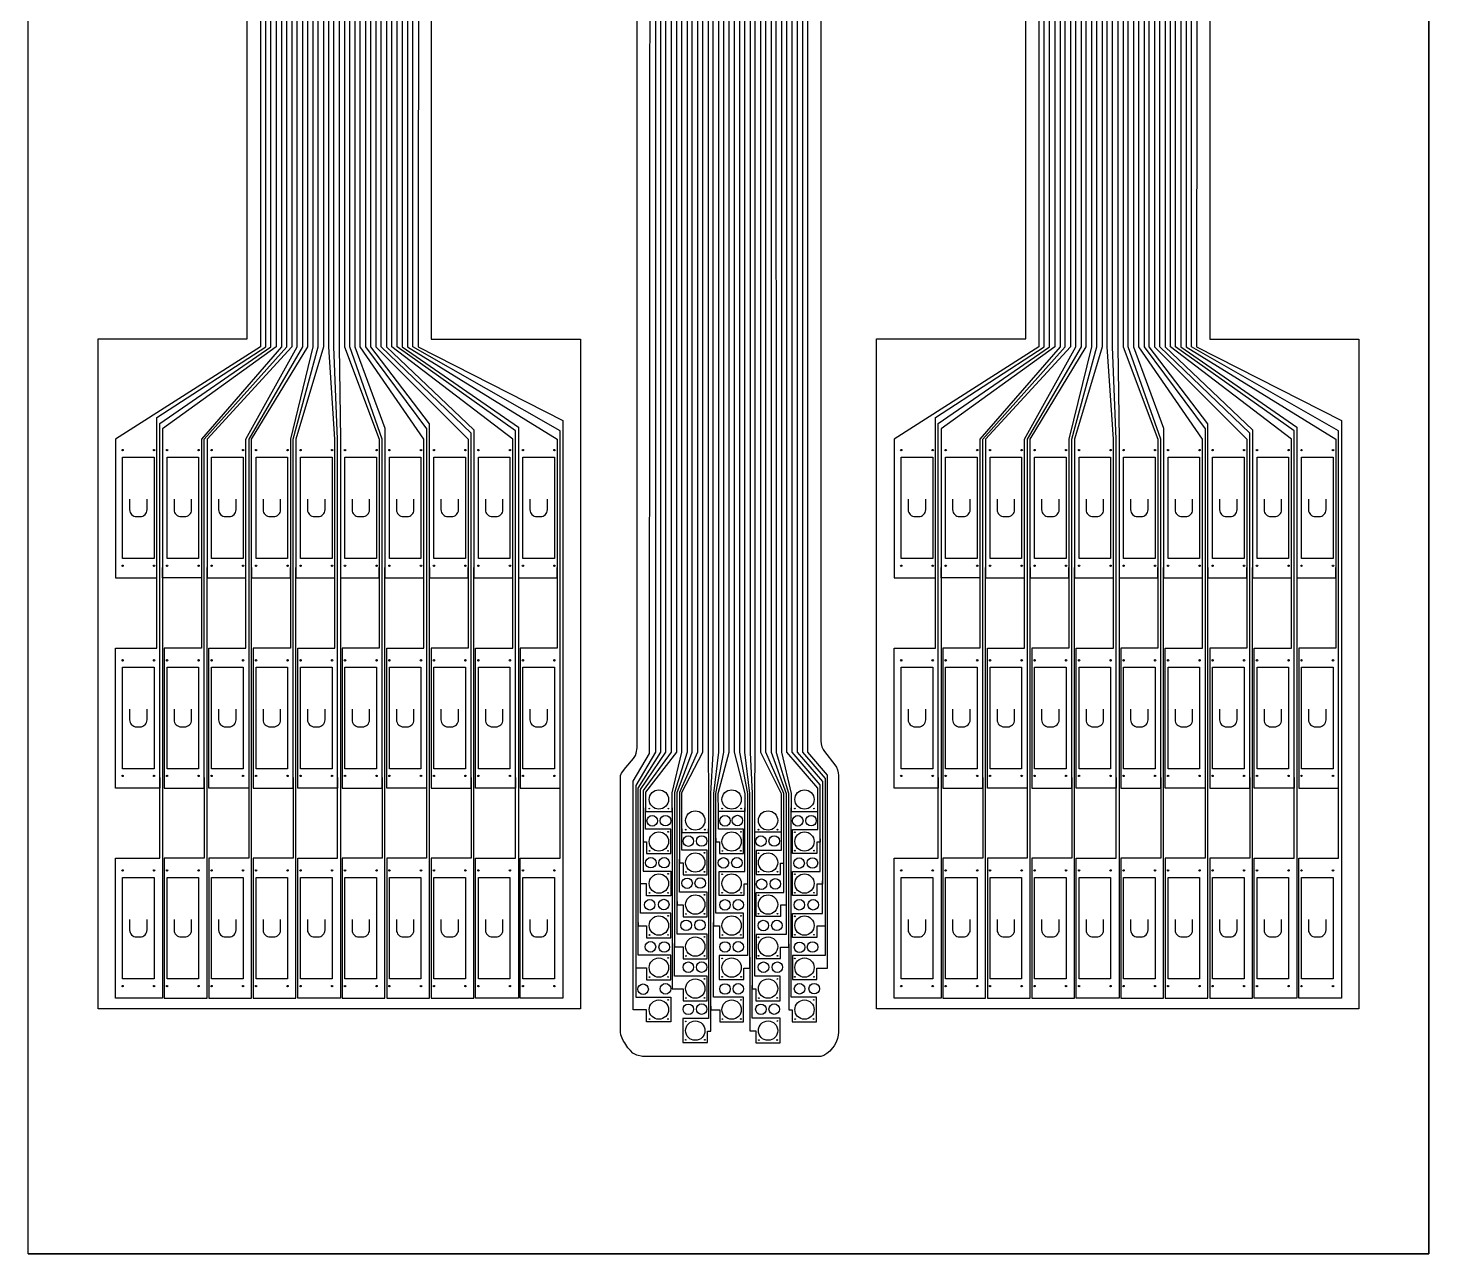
# Model space of a CAD drawing. Header units: inches. Extents: x 12.2 to 52.2, y 11.9 to 81.9.
# Drawn here: x 12.16 to 52.16, y 11.88 to 46.88 of the extents above; entities that cross this region are included whole.
import ezdxf

# ---------------------------------------------------------------- set-up
doc = ezdxf.new("R2010")
doc.units = ezdxf.units.IN
doc.header["$MEASUREMENT"] = 0
for name, color, linetype in [('Foil', 5, 'Continuous'), ('Hole', 10, 'Continuous'), ('Outline', 32, 'Continuous')]:
    doc.layers.add(name, color=color, linetype=linetype)

msp = doc.modelspace()

# ---------------------------------------------------------------- linework, layer by layer
at = {"layer": 'Foil'}
for p, q in [((32.912, 23.917), (32.912, 23.913)), ((32.702, 22.441), (32.702, 22.436)), ((33.811, 22.015), (33.811, 22.007)), ((32.772, 20.357), (32.772, 20.257))]:
    msp.add_line(p, q, dxfattribs=at)
for points in [[(12.163, 81.879), (52.163, 81.879), (52.163, 11.879), (12.163, 11.879), (12.163, 81.879)], [(23.712, 70.84), (23.712, 71.778), (22.71, 71.778), (22.71, 72.478), (23.4, 72.478), (23.4, 72.14), (23.783, 72.14), (23.783, 65.608), (23.323, 64.821), (23.298, 37.778), (27.433, 35.674), (27.433, 19.178), (26.213, 19.178), (26.213, 23.178), (27.353, 23.178), (27.353, 25.478)], [(45.942, 70.84), (45.942, 71.778), (44.94, 71.778), (44.94, 72.478), (45.63, 72.478), (45.63, 72.14), (46.013, 72.14), (46.013, 65.608), (45.553, 64.821), (45.528, 37.778), (49.663, 35.674), (49.663, 19.178), (48.443, 19.178), (48.443, 23.178), (49.583, 23.178), (49.583, 25.478)], [(29.514, 20.146), (29.514, 19.208), (30.516, 19.208), (30.516, 18.508), (29.826, 18.508), (29.826, 18.846), (29.443, 18.846), (29.443, 25.378), (29.903, 26.166), (29.928, 53.208), (25.793, 55.312), (25.793, 71.808), (27.013, 71.808), (27.013, 67.808), (25.873, 67.808), (25.873, 65.508)], [(15.923, 25.478), (15.923, 25.178), (14.663, 25.178), (14.663, 29.178), (15.843, 29.178), (15.843, 31.478)], [(17.113, 31.478), (17.113, 31.178), (16.003, 31.178), (16.003, 31.478)], [(17.193, 25.478), (17.193, 23.178), (16.053, 23.178), (16.053, 19.178), (17.273, 19.178), (17.273, 31.478)], [(18.463, 25.478), (18.463, 25.178), (17.323, 25.178), (17.323, 29.178), (18.383, 29.178), (18.383, 31.478)], [(18.543, 31.478), (18.543, 31.178), (19.653, 31.178), (19.653, 31.478)], [(19.733, 25.478), (19.733, 23.178), (18.593, 23.178), (18.593, 19.178), (19.813, 19.178), (19.813, 31.478)], [(21.003, 25.478), (21.003, 25.178), (19.863, 25.178), (19.863, 29.178), (20.923, 29.178), (20.923, 31.478)], [(21.083, 31.478), (21.083, 31.178), (22.193, 31.178), (22.193, 31.478)], [(22.273, 25.478), (22.273, 23.178), (21.133, 23.178), (21.133, 19.178), (22.353, 19.178), (22.353, 31.478)], [(23.543, 25.478), (23.543, 25.178), (22.403, 25.178), (22.403, 29.178), (23.463, 29.178), (23.463, 31.478)], [(23.623, 31.478), (23.623, 31.178), (24.733, 31.178), (24.733, 31.478)], [(24.813, 25.478), (24.813, 23.178), (23.673, 23.178), (23.673, 19.178), (24.893, 19.178), (24.893, 31.478)], [(26.083, 25.478), (26.083, 25.178), (24.943, 25.178), (24.943, 29.178), (26.003, 29.178), (26.003, 31.478)], [(26.163, 31.478), (26.163, 31.178), (27.273, 31.178), (27.273, 31.478)], [(38.153, 25.478), (38.153, 25.178), (36.893, 25.178), (36.893, 29.178), (38.073, 29.178), (38.073, 31.478)], [(39.343, 31.478), (39.343, 31.178), (38.233, 31.178), (38.233, 31.478)], [(39.423, 25.478), (39.423, 23.178), (38.283, 23.178), (38.283, 19.178), (39.503, 19.178), (39.503, 31.478)], [(40.693, 25.478), (40.693, 25.178), (39.553, 25.178), (39.553, 29.178), (40.613, 29.178), (40.613, 31.478)], [(40.773, 31.478), (40.773, 31.178), (41.883, 31.178), (41.883, 31.478)], [(41.963, 25.478), (41.963, 23.178), (40.823, 23.178), (40.823, 19.178), (42.043, 19.178), (42.043, 31.478)], [(43.233, 25.478), (43.233, 25.178), (42.093, 25.178), (42.093, 29.178), (43.153, 29.178), (43.153, 31.478)], [(43.313, 31.478), (43.313, 31.178), (44.423, 31.178), (44.423, 31.478)], [(44.503, 25.478), (44.503, 23.178), (43.363, 23.178), (43.363, 19.178), (44.583, 19.178), (44.583, 31.478)], [(45.773, 25.478), (45.773, 25.178), (44.633, 25.178), (44.633, 29.178), (45.693, 29.178), (45.693, 31.478)], [(45.853, 31.478), (45.853, 31.178), (46.963, 31.178), (46.963, 31.478)], [(47.043, 25.478), (47.043, 23.178), (45.903, 23.178), (45.903, 19.178), (47.123, 19.178), (47.123, 31.478)], [(48.313, 25.478), (48.313, 25.178), (47.173, 25.178), (47.173, 29.178), (48.233, 29.178), (48.233, 31.478)], [(48.393, 31.478), (48.393, 31.178), (49.503, 31.178), (49.503, 31.478)], [(29.724, 23.746), (29.724, 23.646), (29.826, 23.646), (29.826, 23.308), (30.516, 23.308), (30.516, 24.008), (29.795, 24.008), (29.795, 24.613)], [(30.553, 24.613), (30.553, 19.446), (30.866, 19.446), (30.866, 19.108), (31.556, 19.108), (31.556, 19.808), (30.623, 19.808), (30.623, 20.745)], [(31.802, 23.746), (31.802, 23.646), (31.905, 23.646), (31.905, 23.308), (32.595, 23.308), (32.595, 24.008), (31.873, 24.008), (31.873, 24.613)], [(32.702, 22.536), (32.702, 22.436), (32.605, 22.436), (32.605, 22.113), (31.9, 22.113), (31.9, 22.798), (32.632, 22.798), (32.632, 24.613)], [(33.881, 20.736), (33.881, 20.636), (33.881, 18.846), (33.983, 18.846), (33.983, 18.508), (34.673, 18.508), (34.673, 19.208), (33.951, 19.208), (33.951, 24.613)], [(34.78, 23.736), (34.78, 23.636), (34.683, 23.636), (34.683, 23.313), (33.987, 23.313), (33.987, 23.998), (34.709, 23.998), (34.709, 24.62)], [(30.834, 24.013), (30.834, 23.913), (31.592, 23.913), (31.592, 24.013)], [(33.67, 24.019), (33.67, 23.919), (32.912, 23.919), (32.912, 24.019)], [(30.693, 21.946), (30.693, 21.846), (30.866, 21.846), (30.866, 21.508), (31.556, 21.508), (31.556, 22.208), (30.761, 22.208), (30.761, 23.146)], [(33.811, 21.936), (33.811, 21.836), (33.644, 21.836), (33.644, 21.513), (32.948, 21.513), (32.948, 22.198), (33.741, 22.198), (33.741, 23.136)], [(29.584, 21.346), (29.584, 21.246), (29.826, 21.246), (29.826, 20.908), (30.516, 20.908), (30.516, 21.608), (29.654, 21.608), (29.654, 22.546)], [(34.92, 21.336), (34.92, 21.236), (34.683, 21.236), (34.683, 20.913), (33.988, 20.913), (33.988, 21.598), (34.85, 21.598), (34.85, 22.536)], [(31.663, 18.954), (31.663, 18.854), (31.911, 18.854), (31.911, 18.508), (32.595, 18.508), (32.595, 19.208), (31.732, 19.208), (31.732, 21.346)], [(32.772, 20.261), (32.772, 20.257), (32.772, 18.246), (32.944, 18.246), (32.944, 17.908), (33.634, 17.908), (33.634, 18.608), (32.842, 18.608), (32.842, 19.546)]]:
    msp.add_lwpolyline(points, dxfattribs=at)
for points in [[(22.365, 73.073), (21.66, 73.073), (21.66, 72.75), (21.564, 72.75), (21.564, 65.958), (21.5, 64.816), (21.498, 37.778), (22.353, 35.459), (22.353, 31.178), (23.463, 31.178), (23.463, 35.14), (21.648, 37.778), (21.648, 64.778), (21.634, 65.958), (21.634, 72.388), (22.365, 72.388)], [(44.595, 73.073), (43.89, 73.073), (43.89, 72.75), (43.794, 72.75), (43.794, 65.958), (43.73, 64.816), (43.728, 37.778), (44.583, 35.459), (44.583, 31.178), (45.693, 31.178), (45.693, 35.14), (43.878, 37.778), (43.878, 64.778), (43.864, 65.958), (43.864, 72.388), (44.595, 72.388)], [(19.653, 35.14), (19.653, 29.178), (18.593, 29.178), (18.593, 25.178), (19.733, 25.178), (19.733, 35.14), (20.448, 37.778), (20.448, 64.778), (20.447, 64.794), (20.384, 65.958), (20.384, 71.54), (20.282, 71.54), (20.282, 71.878), (19.592, 71.878), (19.592, 71.178), (20.314, 71.178), (20.314, 65.958), (20.298, 64.788), (20.298, 64.778), (20.298, 37.778)], [(29.724, 22.808), (30.516, 22.808), (30.516, 22.108), (29.826, 22.108), (29.826, 22.446), (29.654, 22.446), (29.654, 25.136), (30.378, 26.208), (30.378, 53.208), (27.063, 55.499), (27.063, 71.808), (28.283, 71.808), (28.283, 67.808), (27.143, 67.808), (27.143, 55.607), (30.528, 53.208), (30.528, 26.208), (29.724, 25.111)], [(30.761, 23.046), (30.866, 23.046), (30.866, 22.708), (31.556, 22.708), (31.556, 23.408), (30.833, 23.408), (30.833, 25.051), (31.428, 26.208), (31.428, 53.208), (29.683, 55.546), (29.683, 67.808), (30.823, 67.808), (30.823, 71.808), (29.603, 71.808), (29.603, 55.407), (31.278, 53.208), (31.278, 26.208), (30.763, 25.051)], [(32.178, 53.208), (32.143, 55.846), (32.143, 71.808), (33.363, 71.808), (33.363, 67.808), (32.223, 67.808), (32.223, 55.846), (32.328, 53.208), (32.328, 26.208), (32.632, 25.028), (32.632, 24.513), (31.873, 24.513), (31.873, 24.514), (31.872, 25.028), (32.178, 26.208)], [(33.671, 23.398), (32.951, 23.398), (32.951, 22.713), (33.644, 22.713), (33.644, 23.036), (33.741, 23.036), (33.741, 25.028), (33.228, 26.208), (33.228, 53.208), (34.763, 55.846), (34.763, 67.808), (35.903, 67.808), (35.903, 71.808), (34.683, 71.808), (34.683, 55.846), (33.078, 53.208), (33.078, 26.208), (33.671, 25.028)], [(37.303, 67.808), (37.303, 55.396), (34.128, 53.208), (34.128, 26.208), (34.85, 25.369), (34.85, 22.436), (34.683, 22.436), (34.683, 22.113), (33.987, 22.113), (33.987, 22.798), (34.78, 22.798), (34.78, 25.272), (33.978, 26.208), (33.978, 53.208), (37.223, 55.547), (37.223, 71.808), (38.563, 71.808), (38.563, 67.808)], [(41.883, 35.14), (41.883, 29.178), (40.823, 29.178), (40.823, 25.178), (41.963, 25.178), (41.963, 35.14), (42.678, 37.778), (42.678, 64.778), (42.677, 64.794), (42.614, 65.958), (42.614, 71.54), (42.512, 71.54), (42.512, 71.878), (41.822, 71.878), (41.822, 71.178), (42.544, 71.178), (42.544, 65.958), (42.528, 64.788), (42.528, 64.778), (42.528, 37.778)], [(18.306, 70.589), (19.239, 70.589), (19.239, 71.274), (18.543, 71.273), (18.543, 70.951), (18.236, 70.951), (18.236, 65.437), (18.798, 64.778), (18.798, 37.778), (14.663, 35.14), (14.663, 31.178), (15.843, 31.178), (15.843, 35.757), (18.948, 37.778), (18.948, 64.778), (18.306, 65.533)], [(19.813, 35.14), (19.813, 31.178), (20.923, 31.178), (20.923, 35.14), (20.748, 37.778), (20.748, 64.778), (20.524, 65.958), (20.524, 70.588), (21.326, 70.588), (21.326, 71.273), (20.621, 71.273), (20.621, 70.95), (20.454, 70.95), (20.454, 65.958), (20.598, 64.778), (20.598, 37.778)], [(23.4, 70.94), (23.4, 71.278), (22.71, 71.278), (22.71, 70.578), (23.642, 70.578), (23.642, 65.811), (22.998, 64.778), (22.998, 37.778), (27.273, 35.14), (27.273, 29.178), (26.213, 29.178), (26.213, 25.178), (27.353, 25.178), (27.353, 35.377), (23.148, 37.778), (23.148, 64.778), (23.712, 65.736), (23.712, 70.94)], [(40.536, 70.589), (41.469, 70.589), (41.469, 71.274), (40.773, 71.273), (40.773, 70.951), (40.466, 70.951), (40.466, 65.437), (41.028, 64.778), (41.028, 37.778), (36.893, 35.14), (36.893, 31.178), (38.073, 31.178), (38.073, 35.757), (41.178, 37.778), (41.178, 64.778), (40.536, 65.533)], [(42.043, 35.14), (42.043, 31.178), (43.153, 31.178), (43.153, 35.14), (42.978, 37.778), (42.978, 64.778), (42.754, 65.958), (42.754, 70.588), (43.556, 70.588), (43.556, 71.273), (42.851, 71.273), (42.851, 70.95), (42.684, 70.95), (42.684, 65.958), (42.828, 64.778), (42.828, 37.778)], [(45.63, 70.94), (45.63, 71.278), (44.94, 71.278), (44.94, 70.578), (45.872, 70.578), (45.872, 65.811), (45.228, 64.778), (45.228, 37.778), (49.503, 35.14), (49.503, 29.178), (48.443, 29.178), (48.443, 25.178), (49.583, 25.178), (49.583, 35.377), (45.378, 37.778), (45.378, 64.778), (45.942, 65.736), (45.942, 70.94)], [(17.273, 35.14), (17.273, 31.178), (18.383, 31.178), (18.383, 35.14), (19.848, 37.778), (19.848, 64.778), (19.415, 65.958), (19.415, 69.988), (20.278, 69.988), (20.278, 70.673), (19.582, 70.673), (19.582, 70.35), (19.345, 70.35), (19.345, 65.958), (19.69, 64.803), (19.698, 37.778)], [(22.36, 70.341), (22.36, 70.678), (21.67, 70.678), (21.67, 69.978), (22.533, 69.979), (22.533, 65.931), (22.098, 64.778), (22.098, 37.778), (24.733, 35.14), (24.733, 29.178), (23.673, 29.178), (23.673, 25.178), (24.813, 25.178), (24.813, 35.31), (22.248, 37.778), (22.248, 64.778), (22.603, 65.935), (22.603, 70.341)], [(39.503, 35.14), (39.503, 31.178), (40.613, 31.178), (40.613, 35.14), (42.078, 37.778), (42.078, 64.778), (41.645, 65.958), (41.645, 69.988), (42.508, 69.988), (42.508, 70.673), (41.812, 70.673), (41.812, 70.35), (41.575, 70.35), (41.575, 65.958), (41.92, 64.803), (41.928, 37.778)], [(44.59, 70.341), (44.59, 70.678), (43.9, 70.678), (43.9, 69.978), (44.763, 69.979), (44.763, 65.931), (44.328, 64.778), (44.328, 37.778), (46.963, 35.14), (46.963, 29.178), (45.903, 29.178), (45.903, 25.178), (47.043, 25.178), (47.043, 35.31), (44.478, 37.778), (44.478, 64.778), (44.833, 65.935), (44.833, 70.341)], [(21.133, 25.178), (22.273, 25.178), (22.273, 35.14), (21.348, 37.778), (21.348, 64.778), (21.494, 65.958), (21.494, 69.74), (21.321, 69.74), (21.321, 70.078), (20.631, 70.078), (20.631, 69.378), (21.424, 69.378), (21.424, 65.958), (21.198, 64.778), (21.198, 37.778), (22.193, 35.14), (22.193, 29.178), (21.133, 29.178)], [(43.363, 25.178), (44.503, 25.178), (44.503, 35.14), (43.578, 37.778), (43.578, 64.778), (43.724, 65.958), (43.724, 69.74), (43.551, 69.74), (43.551, 70.078), (42.861, 70.078), (42.861, 69.378), (43.654, 69.378), (43.654, 65.958), (43.428, 64.778), (43.428, 37.778), (44.423, 35.14), (44.423, 29.178), (43.363, 29.178)], [(15.923, 23.178), (15.923, 35.59), (19.098, 37.778), (19.098, 64.778), (18.376, 65.617), (18.376, 68.55), (18.543, 68.55), (18.543, 68.873), (19.239, 68.873), (19.239, 68.188), (18.446, 68.188), (18.446, 65.714), (19.248, 64.778), (19.248, 37.778), (16.003, 35.439), (16.003, 19.178), (14.663, 19.178), (14.663, 23.178)], [(23.502, 68.178), (22.71, 68.178), (22.71, 68.878), (23.4, 68.878), (23.4, 68.54), (23.572, 68.54), (23.572, 65.85), (22.848, 64.778), (22.848, 37.778), (26.163, 35.487), (26.163, 19.178), (24.943, 19.178), (24.943, 23.178), (26.083, 23.178), (26.083, 35.379), (22.698, 37.778), (22.698, 64.778), (23.502, 65.875)], [(38.153, 23.178), (38.153, 35.59), (41.328, 37.778), (41.328, 64.778), (40.606, 65.617), (40.606, 68.55), (40.773, 68.55), (40.773, 68.873), (41.469, 68.873), (41.469, 68.188), (40.676, 68.188), (40.676, 65.714), (41.478, 64.778), (41.478, 37.778), (38.233, 35.439), (38.233, 19.178), (36.893, 19.178), (36.893, 23.178)], [(45.732, 68.178), (44.94, 68.178), (44.94, 68.878), (45.63, 68.878), (45.63, 68.54), (45.802, 68.54), (45.802, 65.85), (45.078, 64.778), (45.078, 37.778), (48.393, 35.487), (48.393, 19.178), (47.173, 19.178), (47.173, 23.178), (48.313, 23.178), (48.313, 35.379), (44.928, 37.778), (44.928, 64.778), (45.732, 65.875)], [(19.555, 67.588), (20.275, 67.588), (20.275, 68.273), (19.582, 68.273), (19.582, 67.95), (19.485, 67.95), (19.485, 65.958), (19.998, 64.778), (19.998, 37.778), (18.463, 35.14), (18.463, 23.178), (17.323, 23.178), (17.323, 19.178), (18.543, 19.178), (18.543, 35.14), (20.148, 37.778), (20.148, 64.778), (19.555, 65.958)], [(22.465, 67.94), (22.36, 67.94), (22.36, 68.278), (21.67, 68.278), (21.67, 67.578), (22.393, 67.578), (22.393, 65.935), (21.798, 64.778), (21.798, 37.778), (23.543, 35.44), (23.543, 23.178), (22.403, 23.178), (22.403, 19.178), (23.623, 19.178), (23.623, 35.579), (21.948, 37.778), (21.948, 64.778), (22.463, 65.935)], [(41.785, 67.588), (42.505, 67.588), (42.505, 68.273), (41.812, 68.273), (41.812, 67.95), (41.715, 67.95), (41.715, 65.958), (42.228, 64.778), (42.228, 37.778), (40.693, 35.14), (40.693, 23.178), (39.553, 23.178), (39.553, 19.178), (40.773, 19.178), (40.773, 35.14), (42.378, 37.778), (42.378, 64.778), (41.785, 65.958)], [(44.695, 67.94), (44.59, 67.94), (44.59, 68.278), (43.9, 68.278), (43.9, 67.578), (44.623, 67.578), (44.623, 65.935), (44.028, 64.778), (44.028, 37.778), (45.773, 35.44), (45.773, 23.178), (44.633, 23.178), (44.633, 19.178), (45.853, 19.178), (45.853, 35.579), (44.178, 37.778), (44.178, 64.778), (44.693, 65.935)], [(19.548, 64.778), (19.275, 65.958), (19.275, 66.473), (18.517, 66.473), (18.516, 65.81), (19.398, 64.778), (19.398, 37.778), (17.113, 35.14), (17.113, 29.178), (16.053, 29.178), (16.053, 25.178), (17.193, 25.178), (17.193, 35.14), (19.548, 37.778)], [(21.048, 37.778), (21.083, 35.14), (21.083, 19.178), (19.863, 19.178), (19.863, 23.178), (21.003, 23.178), (21.003, 35.14), (20.898, 37.778), (20.898, 64.778), (20.594, 65.958), (20.594, 66.473), (21.353, 66.473), (21.353, 66.472), (21.354, 65.958), (21.048, 64.778)], [(22.673, 65.946), (22.398, 64.778), (22.398, 37.778), (24.893, 35.411), (24.893, 31.178), (26.003, 31.178), (26.003, 35.14), (22.548, 37.778), (22.548, 64.778), (23.432, 65.924), (23.431, 66.473), (22.673, 66.473)], [(41.778, 64.778), (41.505, 65.958), (41.505, 66.473), (40.747, 66.473), (40.746, 65.81), (41.628, 64.778), (41.628, 37.778), (39.343, 35.14), (39.343, 29.178), (38.283, 29.178), (38.283, 25.178), (39.423, 25.178), (39.423, 35.14), (41.778, 37.778)], [(43.278, 37.778), (43.313, 35.14), (43.313, 19.178), (42.093, 19.178), (42.093, 23.178), (43.233, 23.178), (43.233, 35.14), (43.128, 37.778), (43.128, 64.778), (42.824, 65.958), (42.824, 66.473), (43.583, 66.473), (43.583, 66.472), (43.584, 65.958), (43.278, 64.778)], [(44.903, 65.946), (44.628, 64.778), (44.628, 37.778), (47.123, 35.411), (47.123, 31.178), (48.233, 31.178), (48.233, 35.14), (44.778, 37.778), (44.778, 64.778), (45.662, 65.924), (45.661, 66.473), (44.903, 66.473)], [(29.826, 20.046), (29.826, 19.708), (30.516, 19.708), (30.516, 20.408), (29.584, 20.408), (29.584, 25.175), (30.228, 26.208), (30.228, 53.208), (25.953, 55.846), (25.953, 61.808), (27.013, 61.808), (27.013, 65.808), (25.873, 65.808), (25.873, 55.609), (30.078, 53.208), (30.078, 26.208), (29.514, 25.251), (29.514, 20.046)], [(30.866, 20.645), (30.866, 20.308), (31.556, 20.308), (31.556, 21.008), (30.693, 21.007), (30.693, 25.055), (31.128, 26.208), (31.128, 53.208), (28.493, 55.846), (28.493, 61.808), (29.553, 61.808), (29.553, 65.808), (28.413, 65.808), (28.413, 55.676), (30.978, 53.208), (30.978, 26.208), (30.623, 25.051), (30.623, 20.645)], [(32.093, 65.808), (30.953, 65.808), (30.953, 55.846), (31.878, 53.208), (31.878, 26.208), (31.732, 25.028), (31.732, 21.246), (31.905, 21.246), (31.905, 20.908), (32.595, 20.908), (32.595, 21.608), (31.802, 21.608), (31.802, 25.028), (32.028, 26.208), (32.028, 53.208), (31.033, 55.846), (31.033, 61.808), (32.093, 61.808)], [(33.573, 55.846), (33.573, 61.808), (34.633, 61.808), (34.633, 65.808), (33.493, 65.808), (33.493, 55.846), (32.778, 53.208), (32.778, 26.208), (32.779, 26.192), (32.842, 25.028), (32.842, 19.446), (32.944, 19.446), (32.944, 19.108), (33.634, 19.108), (33.634, 19.808), (32.912, 19.808), (32.912, 25.028), (32.928, 26.198), (32.928, 26.208), (32.928, 53.208)], [(33.678, 26.208), (33.951, 25.028), (33.951, 24.513), (34.709, 24.513), (34.71, 25.176), (33.828, 26.208), (33.828, 53.208), (36.113, 55.846), (36.113, 61.808), (37.173, 61.808), (37.173, 65.808), (36.033, 65.808), (36.033, 55.846), (33.678, 53.208)], [(30.553, 25.04), (30.828, 26.208), (30.828, 53.208), (28.333, 55.575), (28.333, 59.808), (27.223, 59.808), (27.223, 55.846), (30.678, 53.208), (30.678, 26.208), (29.794, 25.062), (29.795, 24.513), (30.553, 24.513)], [(30.861, 17.913), (31.566, 17.913), (31.566, 18.236), (31.662, 18.236), (31.662, 25.028), (31.726, 26.17), (31.728, 53.208), (30.873, 55.527), (30.873, 59.808), (29.763, 59.808), (29.763, 55.846), (31.578, 53.208), (31.578, 26.208), (31.592, 25.028), (31.592, 18.598), (30.861, 18.598)], [(33.413, 55.846), (33.413, 59.808), (32.303, 59.808), (32.303, 55.846), (32.478, 53.208), (32.478, 26.208), (32.702, 25.028), (32.702, 20.398), (31.9, 20.398), (31.9, 19.713), (32.605, 19.713), (32.605, 20.036), (32.772, 20.036), (32.772, 25.028), (32.628, 26.208), (32.628, 53.208)], [(35.953, 55.846), (35.953, 59.808), (34.843, 59.808), (34.843, 55.846), (33.378, 53.208), (33.378, 26.208), (33.811, 25.028), (33.811, 20.998), (32.948, 20.998), (32.948, 20.313), (33.644, 20.313), (33.644, 20.636), (33.881, 20.636), (33.881, 25.028), (33.536, 26.183), (33.528, 53.208)], [(34.92, 20.398), (33.987, 20.398), (33.987, 19.713), (34.683, 19.713), (34.683, 20.036), (34.99, 20.036), (34.99, 25.549), (34.428, 26.208), (34.428, 53.208), (38.563, 55.846), (38.563, 59.808), (37.383, 59.808), (37.383, 55.229), (34.278, 53.208), (34.278, 26.208), (34.92, 25.453)]]:
    msp.add_lwpolyline(points, close=True, dxfattribs=at)
for centre, radius in [((14.863, 34.828), 0.02), ((15.763, 34.828), 0.02), ((16.133, 34.828), 0.02), ((17.033, 34.828), 0.02), ((17.403, 34.828), 0.02), ((18.303, 34.828), 0.02), ((18.673, 34.828), 0.02), ((19.573, 34.828), 0.02), ((19.943, 34.828), 0.02), ((20.843, 34.828), 0.02), ((21.213, 34.828), 0.02), ((22.113, 34.828), 0.02), ((22.483, 34.828), 0.02), ((23.383, 34.828), 0.02), ((23.753, 34.828), 0.02), ((24.653, 34.828), 0.02), ((25.023, 34.828), 0.02), ((25.923, 34.828), 0.02), ((26.293, 34.828), 0.02), ((27.193, 34.828), 0.02), ((37.093, 34.828), 0.02), ((37.993, 34.828), 0.02), ((38.363, 34.828), 0.02), ((39.263, 34.828), 0.02), ((39.633, 34.828), 0.02), ((40.533, 34.828), 0.02), ((40.903, 34.828), 0.02), ((41.803, 34.828), 0.02), ((42.173, 34.828), 0.02), ((43.073, 34.828), 0.02), ((43.443, 34.828), 0.02), ((44.343, 34.828), 0.02), ((44.713, 34.828), 0.02), ((45.613, 34.828), 0.02), ((45.983, 34.828), 0.02), ((46.883, 34.828), 0.02), ((47.253, 34.828), 0.02), ((48.153, 34.828), 0.02), ((48.523, 34.828), 0.02), ((49.423, 34.828), 0.02), ((14.863, 31.528), 0.02), ((15.763, 31.528), 0.02), ((16.133, 31.528), 0.02), ((17.033, 31.528), 0.02), ((17.403, 31.528), 0.02), ((18.303, 31.528), 0.02), ((18.673, 31.528), 0.02), ((19.573, 31.528), 0.02), ((19.943, 31.528), 0.02), ((20.843, 31.528), 0.02), ((21.213, 31.528), 0.02), ((22.113, 31.528), 0.02), ((22.483, 31.528), 0.02), ((23.383, 31.528), 0.02), ((23.753, 31.528), 0.02), ((24.653, 31.528), 0.02), ((25.023, 31.528), 0.02), ((25.923, 31.528), 0.02), ((26.293, 31.528), 0.02), ((27.193, 31.528), 0.02), ((37.093, 31.528), 0.02), ((37.993, 31.528), 0.02), ((38.363, 31.528), 0.02), ((39.263, 31.528), 0.02), ((39.633, 31.528), 0.02), ((40.533, 31.528), 0.02), ((40.903, 31.528), 0.02), ((41.803, 31.528), 0.02), ((42.173, 31.528), 0.02), ((43.073, 31.528), 0.02), ((43.443, 31.528), 0.02), ((44.343, 31.528), 0.02), ((44.713, 31.528), 0.02), ((45.613, 31.528), 0.02), ((45.983, 31.528), 0.02), ((46.883, 31.528), 0.02), ((47.253, 31.528), 0.02), ((48.153, 31.528), 0.02), ((48.523, 31.528), 0.02), ((49.423, 31.528), 0.02), ((14.863, 28.828), 0.02), ((15.763, 28.828), 0.02), ((16.133, 28.828), 0.02), ((17.033, 28.828), 0.02), ((17.403, 28.828), 0.02), ((18.303, 28.828), 0.02), ((18.673, 28.828), 0.02), ((19.573, 28.828), 0.02), ((19.943, 28.828), 0.02), ((20.843, 28.828), 0.02), ((21.213, 28.828), 0.02), ((22.113, 28.828), 0.02), ((22.483, 28.828), 0.02), ((23.383, 28.828), 0.02), ((23.753, 28.828), 0.02), ((24.653, 28.828), 0.02), ((25.023, 28.828), 0.02), ((25.923, 28.828), 0.02), ((26.293, 28.828), 0.02), ((27.193, 28.828), 0.02), ((37.093, 28.828), 0.02), ((37.993, 28.828), 0.02), ((38.363, 28.828), 0.02), ((39.263, 28.828), 0.02), ((39.633, 28.828), 0.02), ((40.533, 28.828), 0.02), ((40.903, 28.828), 0.02), ((41.803, 28.828), 0.02), ((42.173, 28.828), 0.02), ((43.073, 28.828), 0.02), ((43.443, 28.828), 0.02), ((44.343, 28.828), 0.02), ((44.713, 28.828), 0.02), ((45.613, 28.828), 0.02), ((45.983, 28.828), 0.02), ((46.883, 28.828), 0.02), ((47.253, 28.828), 0.02), ((48.153, 28.828), 0.02), ((48.523, 28.828), 0.02), ((49.423, 28.828), 0.02), ((14.863, 25.528), 0.02), ((15.763, 25.528), 0.02), ((16.133, 25.528), 0.02), ((17.033, 25.528), 0.02), ((17.403, 25.528), 0.02), ((18.303, 25.528), 0.02), ((18.673, 25.528), 0.02), ((19.573, 25.528), 0.02), ((19.943, 25.528), 0.02), ((20.843, 25.528), 0.02), ((21.213, 25.528), 0.02), ((22.113, 25.528), 0.02), ((22.483, 25.528), 0.02), ((23.383, 25.528), 0.02), ((23.753, 25.528), 0.02), ((24.653, 25.528), 0.02), ((25.023, 25.528), 0.02), ((25.923, 25.528), 0.02), ((26.293, 25.528), 0.02), ((27.193, 25.528), 0.02), ((37.093, 25.528), 0.02), ((37.993, 25.528), 0.02), ((38.363, 25.528), 0.02), ((39.263, 25.528), 0.02), ((39.633, 25.528), 0.02), ((40.533, 25.528), 0.02), ((40.903, 25.528), 0.02), ((41.803, 25.528), 0.02), ((42.173, 25.528), 0.02), ((43.073, 25.528), 0.02), ((43.443, 25.528), 0.02), ((44.343, 25.528), 0.02), ((44.713, 25.528), 0.02), ((45.613, 25.528), 0.02), ((45.983, 25.528), 0.02), ((46.883, 25.528), 0.02), ((47.253, 25.528), 0.02), ((48.153, 25.528), 0.02), ((48.523, 25.528), 0.02), ((49.423, 25.528), 0.02), ((29.901, 24.593), 0.00995), ((30.446, 24.593), 0.00995), ((31.98, 24.593), 0.00995), ((32.525, 24.593), 0.00995), ((34.058, 24.593), 0.00995), ((34.603, 24.593), 0.00995), ((30.941, 23.993), 0.00995), ((31.486, 23.993), 0.00995), ((33.019, 23.993), 0.00995), ((33.564, 23.993), 0.00995), ((30.439, 23.931), 0.00995), ((32.518, 23.931), 0.00995), ((34.058, 23.919), 0.00995), ((29.909, 23.386), 0.00995), ((30.436, 23.388), 0.00995), ((31.479, 23.331), 0.00995), ((31.988, 23.386), 0.00995), ((32.515, 23.388), 0.00995), ((33.019, 23.319), 0.00995), ((34.058, 23.393), 0.00995), ((34.603, 23.393), 0.00995), ((14.863, 22.828), 0.02), ((15.763, 22.828), 0.02), ((16.133, 22.828), 0.02), ((17.033, 22.828), 0.02), ((17.403, 22.828), 0.02), ((18.303, 22.828), 0.02), ((18.673, 22.828), 0.02), ((19.573, 22.828), 0.02), ((19.943, 22.828), 0.02), ((20.843, 22.828), 0.02), ((21.213, 22.828), 0.02), ((22.113, 22.828), 0.02), ((22.483, 22.828), 0.02), ((23.383, 22.828), 0.02), ((23.753, 22.828), 0.02), ((24.653, 22.828), 0.02), ((25.023, 22.828), 0.02), ((25.923, 22.828), 0.02), ((26.293, 22.828), 0.02), ((27.193, 22.828), 0.02), ((33.019, 22.793), 0.00995), ((33.564, 22.793), 0.00995), ((37.093, 22.828), 0.02), ((37.993, 22.828), 0.02), ((38.363, 22.828), 0.02), ((39.263, 22.828), 0.02), ((39.633, 22.828), 0.02), ((40.533, 22.828), 0.02), ((40.903, 22.828), 0.02), ((41.803, 22.828), 0.02), ((42.173, 22.828), 0.02), ((43.073, 22.828), 0.02), ((43.443, 22.828), 0.02), ((44.343, 22.828), 0.02), ((44.713, 22.828), 0.02), ((45.613, 22.828), 0.02), ((45.983, 22.828), 0.02), ((46.883, 22.828), 0.02), ((47.253, 22.828), 0.02), ((48.153, 22.828), 0.02), ((48.523, 22.828), 0.02), ((49.423, 22.828), 0.02), ((30.439, 22.731), 0.00995), ((30.949, 22.786), 0.00995), ((31.476, 22.788), 0.00995), ((31.98, 22.719), 0.00995), ((34.058, 22.719), 0.00995), ((29.909, 22.186), 0.00995), ((30.436, 22.188), 0.00995), ((31.479, 22.131), 0.00995), ((31.98, 22.193), 0.00995), ((32.525, 22.193), 0.00995), ((33.019, 22.119), 0.00995), ((34.058, 22.193), 0.00995), ((34.603, 22.193), 0.00995), ((33.019, 21.593), 0.00995), ((33.564, 21.593), 0.00995), ((30.439, 21.531), 0.00995), ((30.949, 21.586), 0.00995), ((31.476, 21.588), 0.00995), ((32.518, 21.531), 0.00995), ((34.058, 21.519), 0.00995), ((29.909, 20.986), 0.00995), ((30.436, 20.988), 0.00995), ((31.479, 20.931), 0.00995), ((31.988, 20.986), 0.00995), ((32.515, 20.988), 0.00995), ((33.019, 20.919), 0.00995), ((34.058, 20.993), 0.00995), ((34.603, 20.993), 0.00995), ((33.019, 20.393), 0.00995), ((33.564, 20.393), 0.00995), ((30.439, 20.331), 0.00995), ((30.949, 20.386), 0.00995), ((31.476, 20.388), 0.00995), ((31.98, 20.319), 0.00995), ((34.058, 20.319), 0.00995), ((29.909, 19.786), 0.00995), ((30.436, 19.788), 0.00995), ((31.479, 19.731), 0.00995), ((31.98, 19.793), 0.00995), ((32.525, 19.793), 0.00995), ((33.557, 19.731), 0.00995), ((34.058, 19.793), 0.00995), ((34.603, 19.793), 0.00995), ((14.863, 19.528), 0.02), ((15.763, 19.528), 0.02), ((16.133, 19.528), 0.02), ((17.033, 19.528), 0.02), ((17.403, 19.528), 0.02), ((18.303, 19.528), 0.02), ((18.673, 19.528), 0.02), ((19.573, 19.528), 0.02), ((19.943, 19.528), 0.02), ((20.843, 19.528), 0.02), ((21.213, 19.528), 0.02), ((22.113, 19.528), 0.02), ((22.483, 19.528), 0.02), ((23.383, 19.528), 0.02), ((23.753, 19.528), 0.02), ((24.653, 19.528), 0.02), ((25.023, 19.528), 0.02), ((25.923, 19.528), 0.02), ((26.293, 19.528), 0.02), ((27.193, 19.528), 0.02), ((37.093, 19.528), 0.02), ((37.993, 19.528), 0.02), ((38.363, 19.528), 0.02), ((39.263, 19.528), 0.02), ((39.633, 19.528), 0.02), ((40.533, 19.528), 0.02), ((40.903, 19.528), 0.02), ((41.803, 19.528), 0.02), ((42.173, 19.528), 0.02), ((43.073, 19.528), 0.02), ((43.443, 19.528), 0.02), ((44.343, 19.528), 0.02), ((44.713, 19.528), 0.02), ((45.613, 19.528), 0.02), ((45.983, 19.528), 0.02), ((46.883, 19.528), 0.02), ((47.253, 19.528), 0.02), ((48.153, 19.528), 0.02), ((48.523, 19.528), 0.02), ((49.423, 19.528), 0.02), ((30.439, 19.131), 0.00995), ((30.949, 19.186), 0.00995), ((31.476, 19.188), 0.00995), ((32.518, 19.131), 0.00995), ((33.027, 19.186), 0.00995), ((33.554, 19.188), 0.00995), ((34.596, 19.131), 0.00995), ((29.909, 18.586), 0.00995), ((30.436, 18.588), 0.00995), ((30.941, 18.519), 0.00995), ((31.988, 18.586), 0.00995), ((32.515, 18.588), 0.00995), ((33.557, 18.531), 0.00995), ((34.066, 18.586), 0.00995), ((34.593, 18.588), 0.00995), ((30.941, 17.993), 0.00995), ((31.486, 17.993), 0.00995), ((33.027, 17.986), 0.00995), ((33.554, 17.988), 0.00995)]:
    msp.add_circle(centre, radius, dxfattribs=at)
at = {"layer": 'Hole'}
msp.add_lwpolyline([(12.163, 81.879), (52.163, 81.879), (52.163, 11.879), (12.163, 11.879), (12.163, 81.879)], dxfattribs=at)
for points in [[(14.863, 34.631), (15.763, 34.631), (15.763, 31.731), (14.863, 31.731)], [(16.133, 34.631), (17.033, 34.631), (17.033, 31.731), (16.133, 31.731)], [(17.403, 34.631), (18.303, 34.631), (18.303, 31.731), (17.403, 31.731)], [(18.673, 34.631), (19.573, 34.631), (19.573, 31.731), (18.673, 31.731)], [(19.943, 34.631), (20.843, 34.631), (20.843, 31.731), (19.943, 31.731)], [(21.213, 34.631), (22.113, 34.631), (22.113, 31.731), (21.213, 31.731)], [(22.483, 34.631), (23.383, 34.631), (23.383, 31.731), (22.483, 31.731)], [(23.753, 34.631), (24.653, 34.631), (24.653, 31.731), (23.753, 31.731)], [(25.023, 34.631), (25.923, 34.631), (25.923, 31.731), (25.023, 31.731)], [(26.293, 34.631), (27.193, 34.631), (27.193, 31.731), (26.293, 31.731)], [(37.093, 34.631), (37.993, 34.631), (37.993, 31.731), (37.093, 31.731)], [(38.363, 34.631), (39.263, 34.631), (39.263, 31.731), (38.363, 31.731)], [(39.633, 34.631), (40.533, 34.631), (40.533, 31.731), (39.633, 31.731)], [(40.903, 34.631), (41.803, 34.631), (41.803, 31.731), (40.903, 31.731)], [(42.173, 34.631), (43.073, 34.631), (43.073, 31.731), (42.173, 31.731)], [(43.443, 34.631), (44.343, 34.631), (44.343, 31.731), (43.443, 31.731)], [(44.713, 34.631), (45.613, 34.631), (45.613, 31.731), (44.713, 31.731)], [(45.983, 34.631), (46.883, 34.631), (46.883, 31.731), (45.983, 31.731)], [(47.253, 34.631), (48.153, 34.631), (48.153, 31.731), (47.253, 31.731)], [(48.523, 34.631), (49.423, 34.631), (49.423, 31.731), (48.523, 31.731)], [(14.863, 28.631), (15.763, 28.631), (15.763, 25.731), (14.863, 25.731)], [(16.133, 28.631), (17.033, 28.631), (17.033, 25.731), (16.133, 25.731)], [(17.403, 28.631), (18.303, 28.631), (18.303, 25.731), (17.403, 25.731)], [(18.673, 28.631), (19.573, 28.631), (19.573, 25.731), (18.673, 25.731)], [(19.943, 28.631), (20.843, 28.631), (20.843, 25.731), (19.943, 25.731)], [(21.213, 28.631), (22.113, 28.631), (22.113, 25.731), (21.213, 25.731)], [(22.483, 28.631), (23.383, 28.631), (23.383, 25.731), (22.483, 25.731)], [(23.753, 28.631), (24.653, 28.631), (24.653, 25.731), (23.753, 25.731)], [(25.023, 28.631), (25.923, 28.631), (25.923, 25.731), (25.023, 25.731)], [(26.293, 28.631), (27.193, 28.631), (27.193, 25.731), (26.293, 25.731)], [(37.093, 28.631), (37.993, 28.631), (37.993, 25.731), (37.093, 25.731)], [(38.363, 28.631), (39.263, 28.631), (39.263, 25.731), (38.363, 25.731)], [(39.633, 28.631), (40.533, 28.631), (40.533, 25.731), (39.633, 25.731)], [(40.903, 28.631), (41.803, 28.631), (41.803, 25.731), (40.903, 25.731)], [(42.173, 28.631), (43.073, 28.631), (43.073, 25.731), (42.173, 25.731)], [(43.443, 28.631), (44.343, 28.631), (44.343, 25.731), (43.443, 25.731)], [(44.713, 28.631), (45.613, 28.631), (45.613, 25.731), (44.713, 25.731)], [(45.983, 28.631), (46.883, 28.631), (46.883, 25.731), (45.983, 25.731)], [(47.253, 28.631), (48.153, 28.631), (48.153, 25.731), (47.253, 25.731)], [(48.523, 28.631), (49.423, 28.631), (49.423, 25.731), (48.523, 25.731)], [(14.863, 22.631), (15.763, 22.631), (15.763, 19.731), (14.863, 19.731)], [(16.133, 22.631), (17.033, 22.631), (17.033, 19.731), (16.133, 19.731)], [(17.403, 22.631), (18.303, 22.631), (18.303, 19.731), (17.403, 19.731)], [(18.673, 22.631), (19.573, 22.631), (19.573, 19.731), (18.673, 19.731)], [(19.943, 22.631), (20.843, 22.631), (20.843, 19.731), (19.943, 19.731)], [(21.213, 22.631), (22.113, 22.631), (22.113, 19.731), (21.213, 19.731)], [(22.483, 22.631), (23.383, 22.631), (23.383, 19.731), (22.483, 19.731)], [(23.753, 22.631), (24.653, 22.631), (24.653, 19.731), (23.753, 19.731)], [(25.023, 22.631), (25.923, 22.631), (25.923, 19.731), (25.023, 19.731)], [(26.293, 22.631), (27.193, 22.631), (27.193, 19.731), (26.293, 19.731)], [(37.093, 22.631), (37.993, 22.631), (37.993, 19.731), (37.093, 19.731)], [(38.363, 22.631), (39.263, 22.631), (39.263, 19.731), (38.363, 19.731)], [(39.633, 22.631), (40.533, 22.631), (40.533, 19.731), (39.633, 19.731)], [(40.903, 22.631), (41.803, 22.631), (41.803, 19.731), (40.903, 19.731)], [(42.173, 22.631), (43.073, 22.631), (43.073, 19.731), (42.173, 19.731)], [(43.443, 22.631), (44.343, 22.631), (44.343, 19.731), (43.443, 19.731)], [(44.713, 22.631), (45.613, 22.631), (45.613, 19.731), (44.713, 19.731)], [(45.983, 22.631), (46.883, 22.631), (46.883, 19.731), (45.983, 19.731)], [(47.253, 22.631), (48.153, 22.631), (48.153, 19.731), (47.253, 19.731)], [(48.523, 22.631), (49.423, 22.631), (49.423, 19.731), (48.523, 19.731)]]:
    msp.add_lwpolyline(points, close=True, dxfattribs=at)
for centre in [(30.175, 24.855), (32.253, 24.855), (34.332, 24.855), (31.214, 24.255), (33.292, 24.255), (30.175, 23.655), (32.253, 23.655), (34.332, 23.655), (31.214, 23.055), (33.292, 23.055), (30.175, 22.455), (32.253, 22.455), (34.332, 22.455), (31.214, 21.855), (33.292, 21.855), (30.175, 21.255), (32.253, 21.255), (34.332, 21.255), (31.214, 20.655), (33.292, 20.655), (30.175, 20.055), (32.253, 20.055), (34.332, 20.055), (31.214, 19.455), (33.292, 19.455), (30.175, 18.855), (32.253, 18.855), (34.332, 18.855), (31.214, 18.255), (33.292, 18.255)]:
    msp.add_circle(centre, 0.276, dxfattribs=at)
at = {"layer": 'Outline'}
msp.add_lwpolyline([(52.163, 81.879), (52.163, 11.879), (12.163, 11.879), (12.163, 81.879), (52.163, 81.879), (52.163, 11.879), (12.163, 11.879), (52.163, 11.879), (52.163, 81.879), (12.163, 81.879)], close=True, dxfattribs=at)
for points in [[(23.673, 64.654), (23.673, 37.998), (27.933, 37.998), (27.933, 18.878), (14.163, 18.879), (14.163, 38.009), (18.423, 38.009), (18.423, 64.459)], [(45.903, 64.654), (45.903, 37.998), (50.163, 37.998), (50.163, 18.878), (36.393, 18.879), (36.393, 38.009), (40.653, 38.009), (40.653, 64.459)], [(34.803, 52.977), (34.803, 26.527), (34.81, 26.442), (34.831, 26.361), (34.867, 26.283), (34.907, 26.222), (35.199, 25.842), (35.244, 25.773), (35.277, 25.698), (35.297, 25.617), (35.303, 25.537), (35.303, 18.207), (35.296, 18.122), (35.271, 18.031), (35.236, 17.926), (35.184, 17.823), (35.134, 17.76), (35.058, 17.674), (34.974, 17.601), (34.889, 17.544), (34.803, 17.519), (29.703, 17.519), (29.546, 17.552), (29.435, 17.616), (29.362, 17.689), (29.291, 17.769), (29.232, 17.858), (29.2, 17.908), (29.168, 17.957), (29.125, 18.039), (29.089, 18.135), (29.079, 18.207), (29.079, 25.537), (29.105, 25.609), (29.233, 25.772), (29.449, 26.027), (29.503, 26.115), (29.528, 26.176), (29.553, 26.332), (29.553, 52.988)]]:
    msp.add_lwpolyline(points, dxfattribs=at)
for points in [[(15.063, 33.429), (15.063, 33.129, 0.414214), (15.263, 32.929), (15.313, 32.929), (15.363, 32.929, 0.414214), (15.563, 33.129), (15.563, 33.429)], [(16.333, 33.429), (16.333, 33.129, 0.414214), (16.533, 32.929), (16.583, 32.929), (16.633, 32.929, 0.414214), (16.833, 33.129), (16.833, 33.429)], [(17.603, 33.429), (17.603, 33.129, 0.414214), (17.803, 32.929), (17.853, 32.929), (17.903, 32.929, 0.414214), (18.103, 33.129), (18.103, 33.429)], [(18.873, 33.429), (18.873, 33.129, 0.414214), (19.073, 32.929), (19.123, 32.929), (19.173, 32.929, 0.414214), (19.373, 33.129), (19.373, 33.429)], [(20.143, 33.429), (20.143, 33.129, 0.414214), (20.343, 32.929), (20.393, 32.929), (20.443, 32.929, 0.414214), (20.643, 33.129), (20.643, 33.429)], [(21.413, 33.429), (21.413, 33.129, 0.414214), (21.613, 32.929), (21.663, 32.929), (21.713, 32.929, 0.414214), (21.913, 33.129), (21.913, 33.429)], [(22.683, 33.429), (22.683, 33.129, 0.414214), (22.883, 32.929), (22.933, 32.929), (22.983, 32.929, 0.414214), (23.183, 33.129), (23.183, 33.429)], [(23.953, 33.429), (23.953, 33.129, 0.414214), (24.153, 32.929), (24.203, 32.929), (24.253, 32.929, 0.414214), (24.453, 33.129), (24.453, 33.429)], [(25.223, 33.429), (25.223, 33.129, 0.414214), (25.423, 32.929), (25.473, 32.929), (25.523, 32.929, 0.414214), (25.723, 33.129), (25.723, 33.429)], [(26.493, 33.429), (26.493, 33.129, 0.414214), (26.693, 32.929), (26.743, 32.929), (26.793, 32.929, 0.414214), (26.993, 33.129), (26.993, 33.429)], [(37.293, 33.429), (37.293, 33.129, 0.414214), (37.493, 32.929), (37.543, 32.929), (37.593, 32.929, 0.414214), (37.793, 33.129), (37.793, 33.429)], [(38.563, 33.429), (38.563, 33.129, 0.414214), (38.763, 32.929), (38.813, 32.929), (38.863, 32.929, 0.414214), (39.063, 33.129), (39.063, 33.429)], [(39.833, 33.429), (39.833, 33.129, 0.414214), (40.033, 32.929), (40.083, 32.929), (40.133, 32.929, 0.414214), (40.333, 33.129), (40.333, 33.429)], [(41.103, 33.429), (41.103, 33.129, 0.414214), (41.303, 32.929), (41.353, 32.929), (41.403, 32.929, 0.414214), (41.603, 33.129), (41.603, 33.429)], [(42.373, 33.429), (42.373, 33.129, 0.414214), (42.573, 32.929), (42.623, 32.929), (42.673, 32.929, 0.414214), (42.873, 33.129), (42.873, 33.429)], [(43.643, 33.429), (43.643, 33.129, 0.414214), (43.843, 32.929), (43.893, 32.929), (43.943, 32.929, 0.414214), (44.143, 33.129), (44.143, 33.429)], [(44.913, 33.429), (44.913, 33.129, 0.414214), (45.113, 32.929), (45.163, 32.929), (45.213, 32.929, 0.414214), (45.413, 33.129), (45.413, 33.429)], [(46.183, 33.429), (46.183, 33.129, 0.414214), (46.383, 32.929), (46.433, 32.929), (46.483, 32.929, 0.414214), (46.683, 33.129), (46.683, 33.429)], [(47.453, 33.429), (47.453, 33.129, 0.414214), (47.653, 32.929), (47.703, 32.929), (47.753, 32.929, 0.414214), (47.953, 33.129), (47.953, 33.429)], [(48.723, 33.429), (48.723, 33.129, 0.414214), (48.923, 32.929), (48.973, 32.929), (49.023, 32.929, 0.414214), (49.223, 33.129), (49.223, 33.429)], [(15.063, 27.429), (15.063, 27.129, 0.414214), (15.263, 26.929), (15.313, 26.929), (15.363, 26.929, 0.414214), (15.563, 27.129), (15.563, 27.429)], [(16.333, 27.429), (16.333, 27.129, 0.414214), (16.533, 26.929), (16.583, 26.929), (16.633, 26.929, 0.414214), (16.833, 27.129), (16.833, 27.429)], [(17.603, 27.429), (17.603, 27.129, 0.414214), (17.803, 26.929), (17.853, 26.929), (17.903, 26.929, 0.414214), (18.103, 27.129), (18.103, 27.429)], [(18.873, 27.429), (18.873, 27.129, 0.414214), (19.073, 26.929), (19.123, 26.929), (19.173, 26.929, 0.414214), (19.373, 27.129), (19.373, 27.429)], [(20.143, 27.429), (20.143, 27.129, 0.414214), (20.343, 26.929), (20.393, 26.929), (20.443, 26.929, 0.414214), (20.643, 27.129), (20.643, 27.429)], [(21.413, 27.429), (21.413, 27.129, 0.414214), (21.613, 26.929), (21.663, 26.929), (21.713, 26.929, 0.414214), (21.913, 27.129), (21.913, 27.429)], [(22.683, 27.429), (22.683, 27.129, 0.414214), (22.883, 26.929), (22.933, 26.929), (22.983, 26.929, 0.414214), (23.183, 27.129), (23.183, 27.429)], [(23.953, 27.429), (23.953, 27.129, 0.414214), (24.153, 26.929), (24.203, 26.929), (24.253, 26.929, 0.414214), (24.453, 27.129), (24.453, 27.429)], [(25.223, 27.429), (25.223, 27.129, 0.414214), (25.423, 26.929), (25.473, 26.929), (25.523, 26.929, 0.414214), (25.723, 27.129), (25.723, 27.429)], [(26.493, 27.429), (26.493, 27.129, 0.414214), (26.693, 26.929), (26.743, 26.929), (26.793, 26.929, 0.414214), (26.993, 27.129), (26.993, 27.429)], [(37.293, 27.429), (37.293, 27.129, 0.414214), (37.493, 26.929), (37.543, 26.929), (37.593, 26.929, 0.414214), (37.793, 27.129), (37.793, 27.429)], [(38.563, 27.429), (38.563, 27.129, 0.414214), (38.763, 26.929), (38.813, 26.929), (38.863, 26.929, 0.414214), (39.063, 27.129), (39.063, 27.429)], [(39.833, 27.429), (39.833, 27.129, 0.414214), (40.033, 26.929), (40.083, 26.929), (40.133, 26.929, 0.414214), (40.333, 27.129), (40.333, 27.429)], [(41.103, 27.429), (41.103, 27.129, 0.414214), (41.303, 26.929), (41.353, 26.929), (41.403, 26.929, 0.414214), (41.603, 27.129), (41.603, 27.429)], [(42.373, 27.429), (42.373, 27.129, 0.414214), (42.573, 26.929), (42.623, 26.929), (42.673, 26.929, 0.414214), (42.873, 27.129), (42.873, 27.429)], [(43.643, 27.429), (43.643, 27.129, 0.414214), (43.843, 26.929), (43.893, 26.929), (43.943, 26.929, 0.414214), (44.143, 27.129), (44.143, 27.429)], [(44.913, 27.429), (44.913, 27.129, 0.414214), (45.113, 26.929), (45.163, 26.929), (45.213, 26.929, 0.414214), (45.413, 27.129), (45.413, 27.429)], [(46.183, 27.429), (46.183, 27.129, 0.414214), (46.383, 26.929), (46.433, 26.929), (46.483, 26.929, 0.414214), (46.683, 27.129), (46.683, 27.429)], [(47.453, 27.429), (47.453, 27.129, 0.414214), (47.653, 26.929), (47.703, 26.929), (47.753, 26.929, 0.414214), (47.953, 27.129), (47.953, 27.429)], [(48.723, 27.429), (48.723, 27.129, 0.414214), (48.923, 26.929), (48.973, 26.929), (49.023, 26.929, 0.414214), (49.223, 27.129), (49.223, 27.429)], [(15.063, 21.429), (15.063, 21.129, 0.414214), (15.263, 20.929), (15.313, 20.929), (15.363, 20.929, 0.414214), (15.563, 21.129), (15.563, 21.429)], [(16.333, 21.429), (16.333, 21.129, 0.414214), (16.533, 20.929), (16.583, 20.929), (16.633, 20.929, 0.414214), (16.833, 21.129), (16.833, 21.429)], [(17.603, 21.429), (17.603, 21.129, 0.414214), (17.803, 20.929), (17.853, 20.929), (17.903, 20.929, 0.414214), (18.103, 21.129), (18.103, 21.429)], [(18.873, 21.429), (18.873, 21.129, 0.414214), (19.073, 20.929), (19.123, 20.929), (19.173, 20.929, 0.414214), (19.373, 21.129), (19.373, 21.429)], [(20.143, 21.429), (20.143, 21.129, 0.414214), (20.343, 20.929), (20.393, 20.929), (20.443, 20.929, 0.414214), (20.643, 21.129), (20.643, 21.429)], [(21.413, 21.429), (21.413, 21.129, 0.414214), (21.613, 20.929), (21.663, 20.929), (21.713, 20.929, 0.414214), (21.913, 21.129), (21.913, 21.429)], [(22.683, 21.429), (22.683, 21.129, 0.414214), (22.883, 20.929), (22.933, 20.929), (22.983, 20.929, 0.414214), (23.183, 21.129), (23.183, 21.429)], [(23.953, 21.429), (23.953, 21.129, 0.414214), (24.153, 20.929), (24.203, 20.929), (24.253, 20.929, 0.414214), (24.453, 21.129), (24.453, 21.429)], [(25.223, 21.429), (25.223, 21.129, 0.414214), (25.423, 20.929), (25.473, 20.929), (25.523, 20.929, 0.414214), (25.723, 21.129), (25.723, 21.429)], [(26.493, 21.429), (26.493, 21.129, 0.414214), (26.693, 20.929), (26.743, 20.929), (26.793, 20.929, 0.414214), (26.993, 21.129), (26.993, 21.429)], [(37.293, 21.429), (37.293, 21.129, 0.414214), (37.493, 20.929), (37.543, 20.929), (37.593, 20.929, 0.414214), (37.793, 21.129), (37.793, 21.429)], [(38.563, 21.429), (38.563, 21.129, 0.414214), (38.763, 20.929), (38.813, 20.929), (38.863, 20.929, 0.414214), (39.063, 21.129), (39.063, 21.429)], [(39.833, 21.429), (39.833, 21.129, 0.414214), (40.033, 20.929), (40.083, 20.929), (40.133, 20.929, 0.414214), (40.333, 21.129), (40.333, 21.429)], [(41.103, 21.429), (41.103, 21.129, 0.414214), (41.303, 20.929), (41.353, 20.929), (41.403, 20.929, 0.414214), (41.603, 21.129), (41.603, 21.429)], [(42.373, 21.429), (42.373, 21.129, 0.414214), (42.573, 20.929), (42.623, 20.929), (42.673, 20.929, 0.414214), (42.873, 21.129), (42.873, 21.429)], [(43.643, 21.429), (43.643, 21.129, 0.414214), (43.843, 20.929), (43.893, 20.929), (43.943, 20.929, 0.414214), (44.143, 21.129), (44.143, 21.429)], [(44.913, 21.429), (44.913, 21.129, 0.414214), (45.113, 20.929), (45.163, 20.929), (45.213, 20.929, 0.414214), (45.413, 21.129), (45.413, 21.429)], [(46.183, 21.429), (46.183, 21.129, 0.414214), (46.383, 20.929), (46.433, 20.929), (46.483, 20.929, 0.414214), (46.683, 21.129), (46.683, 21.429)], [(47.453, 21.429), (47.453, 21.129, 0.414214), (47.653, 20.929), (47.703, 20.929), (47.753, 20.929, 0.414214), (47.953, 21.129), (47.953, 21.429)], [(48.723, 21.429), (48.723, 21.129, 0.414214), (48.923, 20.929), (48.973, 20.929), (49.023, 20.929, 0.414214), (49.223, 21.129), (49.223, 21.429)]]:
    msp.add_lwpolyline(points, format="xyb", dxfattribs=at)
for centre in [(32.417, 24.254), (29.984, 24.245), (30.364, 24.249), (32.062, 24.245), (34.141, 24.245), (34.52, 24.249), (31.017, 23.665), (31.396, 23.669), (33.088, 23.665), (33.467, 23.669), (29.945, 23.049), (30.325, 23.049), (32.019, 23.045), (32.402, 23.049), (34.18, 23.037), (34.56, 23.042), (30.982, 22.463), (31.356, 22.469), (33.107, 22.435), (33.499, 22.445), (30.315, 21.855), (29.914, 21.849), (32.062, 21.845), (32.442, 21.849), (34.184, 21.849), (34.581, 21.849), (30.954, 21.261), (31.347, 21.271), (33.156, 21.255), (33.543, 21.26), (29.935, 20.648), (30.328, 20.643), (32.062, 20.645), (32.442, 20.649), (34.191, 20.634), (34.563, 20.643), (31.017, 20.065), (31.396, 20.069), (33.162, 20.066), (33.558, 20.066), (34.609, 19.453), (29.726, 19.439), (30.364, 19.449), (32.062, 19.445), (32.442, 19.449), (34.191, 19.45), (31.017, 18.865), (31.396, 18.869), (33.088, 18.865), (33.467, 18.869)]:
    msp.add_circle(centre, 0.15, dxfattribs=at)

doc.saveas('drawing.dxf')
